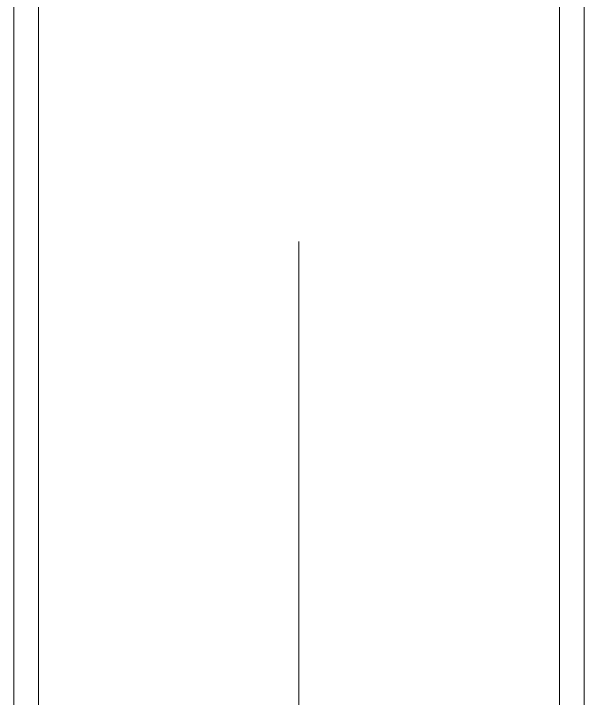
# Model space of a CAD drawing. Header units: metres. Extents: x 0 to 63075, y 0 to 44550.
# Drawn here: x 37102 to 37348, y 34714.1 to 35009.4 of the extents above; entities that cross this region are included whole.
import ezdxf

# ---------------------------------------------------------------- set-up
doc = ezdxf.new("R2010")
doc.units = ezdxf.units.M
doc.header["$LTSCALE"] = 75
doc.linetypes.add('CENTER2', pattern=[28.575, 19.05, -3.175, 3.175, -3.175])
for name, color, linetype in [('SC1', 7, 'CENTER2'), ('SDM', 7, 'Continuous'), ('SL1', 8, 'Continuous')]:
    doc.layers.add(name, color=color, linetype=linetype)

# ---------------------------------------------------------------- blocks, each defined once
blk = doc.blocks.new('A$C9d969d0d')
at = {"layer": 'SL1', "lineweight": 0}
for p, q in [((17959.28, 1253.56), (17959.28, 8705.81)), ((17969.98, 1253.56), (17969.98, 8705.81)), ((18194.58, 8705.81), (18194.58, 1253.56)), ((18205.28, 8705.81), (18205.28, 1253.56))]:
    blk.add_line(p, q, dxfattribs=at)

msp = doc.modelspace()

# ---------------------------------------------------------------- linework, layer by layer
at = {"layer": 'SC1', "lineweight": 0}
msp.add_line((37225.01, 29196.19), (37225.01, 40342.29), dxfattribs=at)

# ---------------------------------------------------------------- block references
at = {"layer": 'SDM'}
msp.add_blockref('A$C9d969d0d', (19142.73, 28697.64), dxfattribs=at)

doc.saveas('drawing.dxf')
